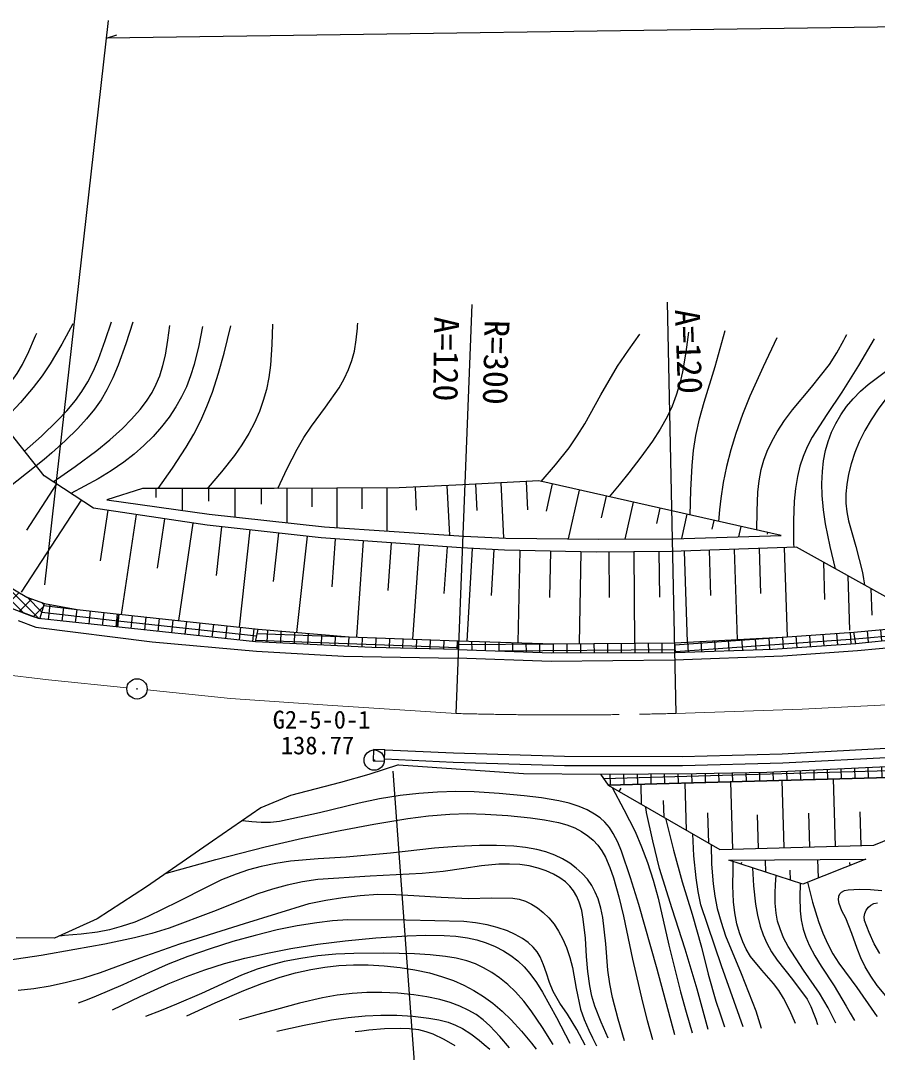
# Model space of a CAD drawing. Units: millimetres, scale not verified. Extents: x 40000 to 680000, y 20000 to 380000.
# Drawn here: x 257521 to 320578, y 238345 to 314275 of the extents above; entities that cross this region are included whole.
import ezdxf
from ezdxf.enums import TextEntityAlignment as Align

# ---------------------------------------------------------------- set-up
doc = ezdxf.new("R2010")
doc.units = ezdxf.units.MM
doc.header["$LTSCALE"] = 1000
doc.linetypes.add('CHAIN', pattern=[18.5, 12, -1.5, 3.5, -1.5])
doc.layers.add('M-BGD', color=7, linetype='Continuous', lineweight=25)
doc.layers.add('M-BMK', color=2, linetype='CHAIN', lineweight=13)
doc.layers.add('M-BGD-HTXT', color=7, linetype='Continuous')
doc.layers.add('M-BMK-SRVR', color=7, linetype='Continuous')
doc.styles.add('ＭＳ ゴシック', font='')
doc.styles.get('ＭＳ ゴシック').set_extended_font_data('MS Gothic')

# ---------------------------------------------------------------- blocks, each defined once
blk = doc.blocks.new('BUHIN25')
at = {"color": 7, "linetype": 'Continuous', "lineweight": 25}
for radius in [746, 22.5]:
    blk.add_circle((0, 0), radius, dxfattribs=at)
blk = doc.blocks.new('BUHIN26')
at = {"color": 3, "linetype": 'Continuous', "lineweight": 25}
for radius in [746, 22.5]:
    blk.add_circle((0, 0), radius, dxfattribs=at)

msp = doc.modelspace()

# ---------------------------------------------------------------- hatches: boundary and pattern name
at = {"layer": 'M-BGD'}
h = msp.add_hatch(dxfattribs=at)
h.set_pattern_fill('USER', color=256, style=0, pattern_type=2)
h.set_pattern_definition([(315, (255053, 274080), (353.553, 353.553), []), (45, (255053, 274080), (-1414.2, 1414.2), []), (45, (255407, 273020), (-1414.2, 1414.2), [])])
h.paths.add_polyline_path([(255053, 274080), (256295, 272839), (257977, 271846), (259274, 271377), (258944, 270254), (258308, 270439), (256929, 270991), (255991, 271625), (255026, 272342), (254116, 273253)])
h = msp.add_hatch(dxfattribs=at)
h.set_pattern_fill('USER', color=256, style=0, pattern_type=2)
h.set_pattern_definition([(353.468, (261678, 270943), (56.88, 496.754), []), (83.47, (261678, 270943), (-1987, 227.5), []), (83.47, (262615, 270332), (-1987, 227.5), [])])
h.paths.add_polyline_path([(259274, 271377), (261678, 270943), (264770, 270589), (264580, 269655), (258944, 270254)])
h = msp.add_hatch(dxfattribs=at)
h.set_pattern_fill('USER', color=256, style=0, pattern_type=2)
h.set_pattern_definition([(353.853, (264770, 270589), (53.538, 497.125), []), (83.853, (264770, 270589), (-1988.5, 214.15), []), (83.853, (265711, 269984), (-1988.5, 214.15), [])])
h.paths.add_polyline_path([(264770, 270589), (275003, 269487), (274806, 268568), (264580, 269655)])
h = msp.add_hatch(dxfattribs=at)
h.set_pattern_fill('USER', color=256, style=0, pattern_type=2)
h.set_pattern_definition([(5.224, (318844, 269265), (-45.527, 497.923), []), (95.224, (318844, 269265), (-1991.7, -182.1), []), (95.224, (319885, 268858), (-1991.7, -182.1), [])])
h.paths.add_polyline_path([(318844, 269265), (324893, 269819), (325857, 269171), (319003, 268436)])
h = msp.add_hatch(dxfattribs=at)
h.set_pattern_fill('USER', color=256, style=0, pattern_type=2)
h.set_pattern_definition([(357.898, (281690, 268934), (18.336, 499.664), []), (87.898, (281690, 268934), (-1998.65, 73.34), []), (87.898, (282671, 268397), (-1998.65, 73.34), [])])
h.paths.add_polyline_path([(275003, 269487), (281690, 268934), (289729, 268639), (289704, 267998), (283362, 268132), (274806, 268568)])
h = msp.add_hatch(dxfattribs=at)
h.set_pattern_fill('USER', color=256, style=0, pattern_type=2)
h.set_pattern_definition([(4.028, (313607, 268897), (-35.124, 498.765), []), (94.028, (313607, 268897), (-1995.06, -140.5), []), (94.028, (314640, 268468), (-1995.06, -140.5), [])])
h.paths.add_polyline_path([(305664, 268491), (312132, 268823), (313607, 268897), (318844, 269265), (319003, 268436), (312851, 268010), (305714, 267778)])
h = msp.add_hatch(dxfattribs=at)
h.set_pattern_fill('USER', color=256, style=0, pattern_type=2)
h.set_pattern_definition([(0.4735, (296740, 268417), (-4.132, 499.983), []), (90.474, (296740, 268417), (-1999.93, -16.53), []), (90.474, (297744, 267926), (-1999.93, -16.53), [])])
h.paths.add_polyline_path([(289729, 268639), (296740, 268417), (305664, 268491), (305714, 267778), (296582, 267739), (289704, 267998)])
h = msp.add_hatch(dxfattribs=at)
h.set_pattern_fill('USER', color=256, style=0, pattern_type=2)
h.set_pattern_definition([(181.5572, (331928, 258862), (13.587, -499.815), []), (271.557, (331928, 258862), (1999.26, 54.35), []), (271.557, (330915, 259334), (1999.26, 54.35), [])])
h.paths.add_polyline_path([(331928, 258862), (300758, 258014), (300189, 258826), (307272, 258877), (312450, 258978), (325297, 259573), (333402, 259783)])

# ---------------------------------------------------------------- linework, layer by layer
for p, q in [((259293, 272752), (263988, 314275)), ((336383, 314013), (263843, 312993)), ((263843, 312993), (264590, 313219)), ((289574, 263284), (290757, 293379)), ((305106, 293564), (305755, 263290)), ((259247, 280767), (254536, 286725)), ((258658, 281512), (253071, 277094)), ((262887, 278393), (259247, 280767)), ((295664, 280398), (290075, 280120)), ((292870, 280259), (293071, 276202)), ((294733, 280351), (294836, 278261)), ((313492, 276379), (295664, 280398)), ((260157, 280174), (257947, 276785)), ((266498, 279843), (263866, 279012)), ((276191, 279843), (266498, 279843)), ((267467, 279843), (267467, 279174)), ((269406, 279843), (269406, 278230)), ((271345, 279843), (271345, 278900)), ((273283, 279843), (273283, 277744)), ((275222, 279843), (275222, 278689)), ((285382, 279890), (276191, 279843)), ((277110, 279848), (277123, 277327)), ((278948, 279857), (278955, 278492)), ((280786, 279866), (280801, 276964)), ((282625, 279876), (282632, 278358)), ((284463, 279885), (284479, 276716)), ((290075, 280120), (285382, 279890)), ((286555, 279947), (286639, 278256)), ((288902, 280063), (289082, 276404)), ((291007, 280167), (291103, 278226)), ((296654, 280174), (296202, 278167)), ((298635, 279728), (297825, 276132)), ((261977, 278987), (257562, 272217)), ((263866, 279012), (271394, 277950)), ((300616, 279281), (300258, 277693)), ((302597, 278835), (301985, 276118)), ((271247, 277146), (262887, 278393)), ((263932, 278237), (263378, 274524)), ((266022, 277926), (264925, 270572)), ((271394, 277950), (279893, 277026)), ((304578, 278388), (304324, 277262)), ((306559, 277942), (306159, 276166)), ((268112, 277614), (267570, 273980)), ((270202, 277302), (269130, 270119)), ((279653, 276222), (271247, 277146)), ((308540, 277496), (308397, 276861)), ((272297, 277031), (271903, 273447)), ((274399, 276800), (273612, 269636)), ((276500, 276569), (276108, 272998)), ((279893, 277026), (290133, 276333)), ((310521, 277049), (310349, 276288)), ((312502, 276603), (312473, 276476)), ((278602, 276338), (277823, 269253)), ((289953, 275483), (279653, 276222)), ((280683, 276148), (280428, 272604)), ((282743, 276001), (282234, 268914)), ((284803, 275853), (284551, 272345)), ((286863, 275705), (286365, 268762)), ((290133, 276333), (293227, 276195)), ((293227, 276195), (300063, 276102)), ((300063, 276102), (305548, 276148)), ((305548, 276148), (313492, 276379)), ((288923, 275557), (288676, 272122)), ((293140, 275299), (289953, 275483)), ((290750, 275437), (290354, 268619)), ((292343, 275345), (292147, 271957)), ((299883, 275160), (293140, 275299)), ((294264, 275276), (294124, 268500)), ((296511, 275229), (296442, 271829)), ((298759, 275183), (298621, 268433)), ((305429, 275206), (299883, 275160)), ((300807, 275168), (300835, 271810)), ((302656, 275183), (302712, 268467)), ((304505, 275199), (304533, 271840)), ((314634, 275519), (305429, 275206)), ((306350, 275238), (306578, 268538)), ((308191, 275300), (308304, 271966)), ((310032, 275363), (310257, 268727)), ((311873, 275425), (311985, 272123)), ((313714, 275488), (313937, 268920)), ((324894, 269819), (314634, 275519)), ((316603, 274425), (316697, 271664)), ((318399, 273427), (318536, 269407)), ((256295, 272839), (257978, 271846)), ((257978, 271846), (259274, 271377)), ((320099, 272483), (320166, 270520)), ((258944, 270254), (259274, 271377)), ((259274, 271377), (261678, 270943)), ((258309, 270439), (256929, 270991)), ((258833, 270266), (257415, 270805)), ((258944, 270254), (258309, 270439)), ((261678, 270943), (264770, 270589)), ((264580, 269655), (264770, 270589)), ((264770, 270589), (275003, 269487)), ((257339, 270139), (258646, 269639)), ((258646, 269639), (267190, 268559)), ((274807, 268568), (258833, 270266)), ((318844, 269265), (324894, 269819)), ((274807, 268568), (275003, 269487)), ((275003, 269487), (281690, 268933)), ((281690, 268933), (289730, 268638)), ((305664, 268491), (312132, 268823)), ((312132, 268823), (313607, 268897)), ((313607, 268897), (318844, 269265)), ((319004, 268436), (318844, 269265)), ((319004, 268436), (326709, 269263)), ((267190, 268559), (274874, 267864)), ((283363, 268132), (274807, 268568)), ((289704, 267998), (283363, 268132)), ((289704, 267998), (289730, 268638)), ((289730, 268638), (296740, 268417)), ((296740, 268417), (305664, 268491)), ((305714, 267778), (305664, 268491)), ((312851, 268010), (319004, 268436)), ((327392, 268679), (319124, 267894)), ((274874, 267864), (281282, 267495)), ((281282, 267495), (289671, 267360)), ((296580, 267120), (289671, 267360)), ((289704, 267998), (296582, 267739)), ((296582, 267739), (305714, 267778)), ((313629, 267507), (305657, 267198)), ((305714, 267778), (312851, 268010)), ((319124, 267894), (313629, 267507)), ((305657, 267198), (296580, 267120)), ((283502, 260638), (283473, 259797)), ((284336, 260609), (283502, 260638)), ((284307, 259768), (284336, 260609)), ((284351, 260609), (289382, 260382)), ((313583, 260317), (322136, 260774)), ((283473, 259797), (284307, 259768)), ((284321, 259940), (289357, 259712)), ((289357, 259712), (297551, 259467)), ((289382, 260382), (297562, 260137)), ((297562, 260137), (306221, 260117)), ((306221, 260117), (313583, 260317)), ((313610, 259647), (322177, 260105)), ((285324, 259499), (283151, 258788)), ((284914, 259029), (286987, 230854)), ((285324, 259499), (294521, 258870)), ((297551, 259467), (306229, 259447)), ((306229, 259447), (313610, 259647)), ((307272, 258877), (312450, 258978)), ((312450, 258978), (325297, 259573)), ((281072, 258202), (277394, 257242)), ((283151, 258788), (281072, 258202)), ((294521, 258870), (300189, 258826)), ((300189, 258826), (307272, 258877)), ((300189, 258826), (300758, 258014)), ((331928, 258862), (300758, 258014)), ((306522, 254696), (306421, 258165)), ((309935, 253301), (309792, 258260)), ((313711, 253410), (313568, 258363)), ((317487, 253520), (317344, 258465)), ((300758, 258014), (308992, 253274)), ((301582, 257540), (301727, 257793)), ((303228, 256592), (303185, 258079)), ((320319, 253601), (330533, 257792)), ((277394, 257242), (275208, 256336)), ((304875, 255644), (304839, 256883)), ((275208, 256336), (271637, 253884)), ((308168, 253748), (308104, 255978)), ((315599, 253465), (315528, 255939)), ((319375, 253574), (319304, 256045)), ((311823, 253356), (311752, 255834)), ((271637, 253884), (266786, 250526)), ((308992, 253274), (320319, 253601)), ((309646, 252488), (319730, 252554)), ((315081, 250720), (309646, 252488)), ((310552, 252194), (310601, 252344)), ((312364, 251604), (312338, 252499)), ((319730, 252554), (315081, 250720)), ((316243, 251179), (316204, 252542)), ((318567, 252095), (318561, 252323)), ((314175, 251015), (314154, 251760)), ((266786, 250526), (263162, 248181)), ((263162, 248181), (260017, 246741)), ((260017, 246741), (257200, 246783))]:
    msp.add_line(p, q, dxfattribs=at)
for points in [[(261375, 291965), (260554, 290470), (259683, 289010), (259095, 288133), (258452, 287285), (257505, 286179), (256503, 285101), (256316, 284905), (256129, 284709)], [(257803, 282593), (259048, 283698), (260241, 284836), (260925, 285566), (261556, 286328), (262033, 286992), (262464, 287695), (262882, 288512), (263253, 289370), (263751, 290731), (264202, 292120)], [(265790, 292082), (265275, 290480), (264707, 288913), (264312, 287986), (263865, 287092), (263441, 286373), (262966, 285687), (262380, 284958), (261736, 284255), (260808, 283352), (259821, 282477), (259245, 281988), (258665, 281502)], [(259908, 280336), (261531, 281465), (263125, 282648), (264082, 283428), (265016, 284269), (265684, 284940), (266312, 285656), (266779, 286274), (267191, 286919), (267503, 287514), (267759, 288132), (267995, 288886), (268175, 289663), (268358, 290748), (268502, 291849)], [(270903, 291772), (270628, 290370), (270293, 288978), (270034, 288142), (269717, 287326), (269359, 286578), (268941, 285847), (268443, 285102), (267890, 284384), (267265, 283673), (266592, 282999), (265881, 282372), (265125, 281785), (264195, 281154), (263221, 280566), (262232, 280016), (261223, 279478)], [(267650, 279843), (268708, 281351), (269712, 282885), (270274, 283847), (270787, 284844), (271237, 285870), (271633, 286922), (272087, 288340), (272490, 289793), (272746, 290800), (272995, 291810)], [(276067, 291927), (276020, 290428), (275914, 288930), (275792, 288021), (275611, 287124), (275382, 286308), (275094, 285507), (274731, 284680), (274312, 283878), (273812, 283057), (273257, 282263), (272317, 281073), (271323, 279911), (271297, 279881), (271264, 279843)], [(276455, 279845), (277137, 281309), (277871, 282742), (278375, 283601), (278935, 284438), (279971, 285825), (280962, 287256), (281336, 287918), (281656, 288609), (281897, 289267), (282084, 289951), (282228, 290783), (282313, 291636), (282327, 291815), (282342, 292004)], [(255210, 285873), (256044, 286772), (256827, 287704), (257266, 288316), (257654, 288961), (258129, 289917), (258553, 290905), (258626, 291082), (258702, 291268)], [(295839, 280358), (296887, 281584), (297884, 282843), (298490, 283707), (299046, 284606), (300222, 286734), (301454, 288839), (302263, 290025), (303105, 291191)], [(306669, 291346), (306486, 289885), (306243, 288432), (306041, 287561), (305781, 286707), (305469, 285912), (305097, 285127), (304588, 284216), (304026, 283332), (303180, 282142), (302285, 280987), (301568, 280105), (300843, 279230)], [(306802, 277887), (306839, 279718), (306935, 281538), (307051, 282649), (307225, 283749), (307498, 284973), (307830, 286186), (308630, 288821), (309377, 291471)], [(313190, 290926), (312168, 288798), (311197, 286637), (310652, 285285), (310158, 283901), (309787, 282686), (309473, 281454), (309238, 280288), (309063, 279115), (308965, 278273), (308877, 277420)], [(311713, 276780), (311720, 278186), (311787, 279577), (311882, 280408), (312036, 281234), (312224, 281918), (312470, 282585), (312805, 283307), (313202, 284017), (313738, 284838), (314331, 285634), (315719, 287290), (317044, 288966), (317600, 289837), (318112, 290753), (318220, 290956), (318334, 291168)], [(320345, 290866), (319185, 288892), (317966, 286937), (316848, 285287), (315784, 283609), (315418, 282909), (315109, 282189), (314874, 281475), (314695, 280732), (314547, 279834), (314456, 278907), (314403, 277494), (314409, 276061), (314413, 275791), (314418, 275512)], [(317504, 273925), (317107, 275570), (316768, 277235), (316614, 278275), (316520, 279325), (316496, 280213), (316533, 281100), (316621, 281869), (316770, 282637), (316959, 283311), (317209, 283977), (317521, 284630), (317888, 285257), (318318, 285871), (318797, 286449), (319329, 286996), (319903, 287500), (321174, 288443), (322393, 289423), (322780, 289829), (323122, 290275), (323403, 290710), (323674, 291168)], [(325611, 290866), (324215, 289605), (322855, 288296), (322060, 287453), (321302, 286561), (320691, 285751), (320128, 284907), (319664, 284107), (319249, 283269), (318922, 282480), (318648, 281657), (318455, 280901), (318321, 280134), (318260, 279453), (318259, 278774), (318322, 278123), (318446, 277470), (319000, 275576), (319496, 273667), (319568, 273206), (319631, 272743)], [(305674, 239640), (304369, 244464), (303020, 249237), (302417, 251178), (301739, 253151), (301467, 253816), (301141, 254453), (300858, 254883), (300530, 255274), (300165, 255602), (299757, 255887), (299208, 256186), (298629, 256431), (297883, 256673), (297126, 256855), (295857, 257068), (294572, 257222), (292740, 257404), (290914, 257525), (289558, 257542), (288198, 257499), (286822, 257400), (285452, 257241), (283934, 256994), (282427, 256688), (279518, 255985), (276572, 255336), (275907, 255266), (275231, 255255), (274535, 255309), (273839, 255396)], [(301060, 257840), (301928, 256227), (302741, 254589), (303229, 253462), (303661, 252313), (304082, 251010), (304445, 249690), (305239, 246244), (306093, 242804), (306512, 241294), (306942, 239786)], [(268254, 251543), (271878, 252533), (275516, 253465), (278261, 254097), (281029, 254673), (283514, 255142), (286009, 255551), (287546, 255748), (289102, 255886), (290411, 255915), (291722, 255884), (293378, 255773), (295057, 255601), (296089, 255463), (297101, 255267), (297715, 255093), (298313, 254861), (298807, 254604), (299280, 254291), (299664, 253967), (300004, 253603), (300308, 253175), (300568, 252705), (300883, 251962), (301146, 251183), (301549, 249786), (301893, 248375), (302559, 245207), (303284, 242051), (303645, 240679), (304020, 239298)], [(308113, 240030), (307306, 242991), (306438, 245945), (305464, 248898), (304545, 251875), (304043, 253921), (303596, 255993), (303551, 256208), (303505, 256433)], [(304984, 255582), (305567, 253234), (306207, 250904), (306947, 248506), (307629, 246093), (308135, 244100), (308700, 242122), (309011, 241172), (309333, 240225)], [(310699, 240225), (309116, 244704), (307589, 249203), (307381, 250195), (307231, 251199), (307081, 252803), (306987, 254428)], [(308335, 253652), (308379, 252199), (308483, 250754), (308608, 249847), (308795, 248939), (309071, 247926), (309409, 246918), (310557, 244158), (311643, 241392), (311834, 240762), (312017, 240128)], [(301971, 239200), (301497, 240789), (301084, 242387), (300885, 243383), (300744, 244397), (300588, 246325), (300371, 248265), (300230, 248955), (300028, 249638), (299819, 250146), (299551, 250637), (299232, 251087), (298862, 251502), (298418, 251906), (297933, 252265), (297398, 252587), (296829, 252858), (296186, 253093), (295518, 253272), (294670, 253426), (293812, 253520), (292545, 253579), (291286, 253578), (289630, 253505), (287976, 253373), (284736, 253014), (281484, 252714), (279427, 252593), (277375, 252412), (276296, 252252), (275218, 252031), (274294, 251780), (273380, 251470), (272313, 251032), (271268, 250538), (269098, 249412), (266886, 248332), (265918, 247938), (264931, 247602), (264063, 247366), (263184, 247190), (261969, 247035), (260743, 246941), (260574, 246930), (260404, 246919)], [(300753, 239395), (300240, 240560), (299790, 241736), (299569, 242473), (299405, 243230), (299261, 244302), (299176, 245392), (299086, 246761), (298933, 248151), (298814, 248777), (298636, 249387), (298451, 249824), (298215, 250227), (297945, 250571), (297620, 250886), (297211, 251193), (296750, 251461), (296197, 251709), (295606, 251908), (294941, 252064), (294266, 252162), (293498, 252205), (292727, 252188), (291437, 252063), (290143, 251876), (288615, 251662), (287082, 251507), (283253, 251314), (279404, 251060), (278275, 250888), (277149, 250655), (276058, 250364), (274976, 250013), (271721, 248721), (268450, 247488), (267183, 247103), (265890, 246773), (263721, 246319), (261517, 245920), (259041, 245479), (256556, 245098)], [(314554, 240469), (314141, 241421), (313677, 242338), (313331, 242893), (312933, 243414), (312063, 244395), (311242, 245412), (310928, 245931), (310665, 246482), (310425, 247133), (310239, 247814), (310089, 248614), (309998, 249429), (309947, 250608), (309956, 251801), (309963, 252092), (309970, 252383)], [(311399, 251918), (311472, 250592), (311607, 249261), (311745, 248450), (311944, 247642), (312161, 246999), (312433, 246381), (312793, 245742), (313211, 245122), (314338, 243703), (315409, 242258), (315686, 241723), (315911, 241158), (316039, 240778), (316161, 240394)], [(317527, 240492), (316953, 241614), (316329, 242702), (315146, 244390), (314004, 246128), (313680, 246767), (313413, 247427), (313239, 248008), (313125, 248600), (313061, 249321), (313057, 250051), (313086, 250697), (313130, 251355)], [(314890, 250782), (314860, 249775), (314890, 248767), (314972, 248090), (315116, 247413), (315304, 246812), (315551, 246226), (315970, 245445), (316443, 244689), (317389, 243231), (318280, 241749), (318585, 241223), (318894, 240687)], [(315431, 250859), (315806, 249405), (316238, 247969), (316553, 247119), (316922, 246296), (317305, 245593), (317742, 244917), (319068, 243119), (320346, 241285), (320446, 241136), (320552, 240980)], [(257328, 242915), (258482, 243046), (259698, 243246), (260903, 243506), (262161, 243840), (263403, 244231), (266310, 245309), (269231, 246328), (273986, 247831), (278768, 249289), (279990, 249548), (281234, 249750), (282517, 249896), (283803, 249981), (285139, 249971), (286471, 249900), (288474, 249757), (290517, 249672), (292151, 249713), (293758, 249692), (294223, 249609), (294674, 249467), (295124, 249255), (295551, 248987), (295988, 248639), (296391, 248240), (296778, 247773), (297121, 247263), (297439, 246678), (297708, 246055), (297949, 245335), (298132, 244600), (298407, 243051), (298738, 241530), (299007, 240753), (299338, 239983), (299611, 239412), (299898, 238836)], [(321440, 242203), (320571, 243267), (320093, 243941), (319670, 244643), (319349, 245296), (319083, 245977), (318697, 247101), (318251, 248213), (317973, 248754), (317756, 249309), (317722, 249577), (317751, 249845), (317826, 250012), (317949, 250137), (318166, 250249), (318433, 250312), (319270, 250347), (320066, 250320), (320911, 250245)], [(320767, 245619), (320346, 246325), (319968, 247160), (319634, 248052), (319612, 248307), (319653, 248563), (319756, 248809), (319917, 249032), (320099, 249190), (320307, 249290), (320582, 249347)], [(299069, 238884), (298450, 240025), (297773, 241144), (297216, 241963), (296706, 242820), (296435, 243479), (296218, 244167), (296016, 244789), (295759, 245384), (295534, 245745), (295254, 246081), (294883, 246423), (294465, 246724), (293926, 247029), (293349, 247286), (292598, 247544), (291849, 247738), (291004, 247889), (290149, 247981), (285873, 248066), (281610, 248091), (280470, 248015), (279318, 247878), (277866, 247646), (276412, 247352), (274775, 246954), (273144, 246496), (271471, 245974), (269821, 245396), (268381, 244829), (266955, 244202), (265033, 243312), (263088, 242478), (262419, 242216), (261747, 241958)], [(264285, 241470), (266319, 242458), (268384, 243395), (269717, 243935), (271072, 244419), (272534, 244873), (274023, 245273), (275701, 245656), (277398, 245982), (279389, 246302), (281398, 246564), (283665, 246765), (285967, 246909), (287330, 246960), (288688, 246951), (289547, 246891), (290407, 246771), (291100, 246618), (291791, 246402), (292437, 246138), (293058, 245819), (293611, 245468), (294126, 245070), (294590, 244633), (295009, 244154), (295493, 243493), (295935, 242784), (296958, 240908), (297947, 239031)], [(296727, 238933), (295942, 240183), (295108, 241397), (294548, 242113), (293940, 242792), (293381, 243329), (292774, 243829), (292205, 244224), (291600, 244571), (290988, 244848), (290354, 245069), (289585, 245266), (288796, 245405), (287668, 245526), (286515, 245588), (284265, 245635), (282056, 245622), (280729, 245562), (279401, 245441), (278148, 245261), (276908, 245022), (275910, 244773), (274931, 244466), (273780, 244019), (272639, 243512), (270823, 242669), (268985, 241883), (267855, 241428), (266721, 240982)], [(269746, 241031), (271831, 241993), (273951, 242905), (275280, 243415), (276631, 243870), (277750, 244188), (278891, 244449), (279903, 244623), (280931, 244737), (282015, 244794), (283105, 244790), (284279, 244724), (285457, 244597), (286537, 244423), (287604, 244189), (288505, 243934), (289384, 243623), (290144, 243293), (290887, 242905), (291589, 242466), (292268, 241970), (292967, 241382), (293633, 240741), (294397, 239904), (295119, 239023), (295286, 238811), (295459, 238592)], [(293508, 238689), (292797, 239524), (292051, 240309), (291561, 240741), (291037, 241124), (290469, 241459), (289859, 241747), (289135, 242018), (288374, 242237), (287421, 242440), (286454, 242584), (285275, 242699), (284098, 242753), (283001, 242745), (281912, 242676), (280828, 242545), (279739, 242351), (278041, 241958), (276345, 241504), (274976, 241124), (273601, 240738)], [(276382, 239909), (278385, 240354), (280392, 240739), (281625, 240918), (282873, 241038), (284034, 241086), (285201, 241074), (286386, 241003), (287574, 240873), (288289, 240744), (288991, 240556), (289527, 240356), (290047, 240096), (290666, 239702), (291258, 239252), (291649, 238929), (292044, 238592)], [(289506, 238836), (288705, 239287), (287886, 239679), (287365, 239866), (286817, 239997), (286144, 240083), (285460, 240108), (284304, 240070), (283149, 239971), (282644, 239917), (282139, 239860)]]:
    msp.add_lwpolyline(points, dxfattribs=at)
at = {"layer": 'M-BMK'}
for p, q in [((252000, 266659), (259569, 265759)), ((259569, 265759), (265340, 265171)), ((266832, 265019), (272966, 264395)), ((272966, 264395), (280484, 263867)), ((280484, 263867), (286192, 263495)), ((286192, 263495), (289574, 263284)), ((305755, 263290), (315052, 263608)), ((315052, 263608), (322823, 263998))]:
    msp.add_line(p, q, dxfattribs=at)
msp.add_arc((297539, 563184), 300006, 268.47867, 271.56935, dxfattribs=at)

# ---------------------------------------------------------------- block references
at = {"layer": 'M-BGD', "rotation": 294.38184}
msp.add_blockref('BUHIN25', (266086, 265095), dxfattribs=at)
at = {"layer": 'M-BMK-SRVR', "rotation": 294.38184}
msp.add_blockref('BUHIN26', (283543, 259852), dxfattribs=at)

# ---------------------------------------------------------------- texts
at = {"layer": 'M-BGD', "style": 'ＭＳ ゴシック'}
for s, rotation, p in [('A=120', 269.3, (287416, 292508)), ('A=120', 272.1, (305127, 292986)), ('R=300', 268.8, (291126, 292268))]:
    msp.add_text(s, height=1833, rotation=rotation, dxfattribs=at).set_placement(p, align=Align.BOTTOM_LEFT)
at = {"layer": 'M-BGD-HTXT', "style": 'ＭＳ ゴシック'}
for s, p in [('G2-5-0-1', (276078, 261775)), ('138.77', (276678, 259882))]:
    msp.add_text(s, height=1320, dxfattribs=at).set_placement(p, align=Align.BOTTOM_LEFT)

doc.saveas('drawing.dxf')
